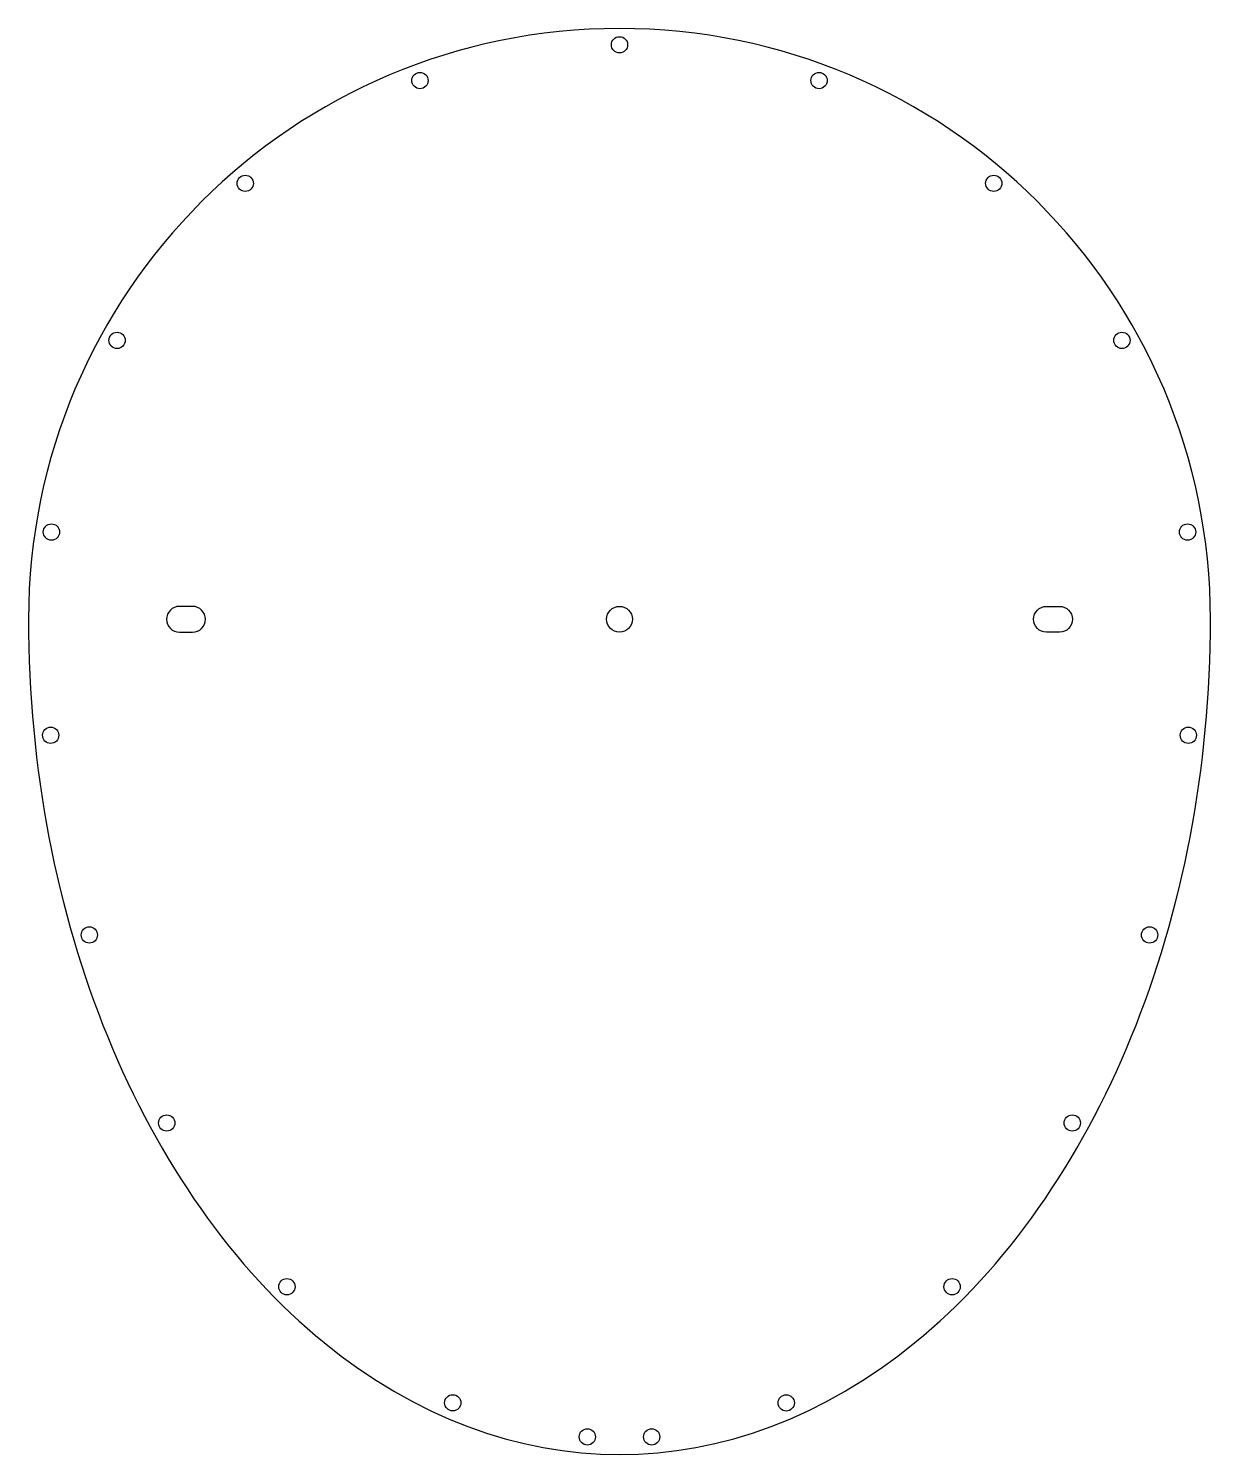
# Model space of a CAD drawing. Header units: millimetres. Extents: x -300 to -10, y -235 to 115.
import ezdxf

# ---------------------------------------------------------------- set-up
doc = ezdxf.new("R2010")
doc.units = ezdxf.units.MM
doc.layers.get('0').update_dxf_attribs({"linetype": 'CONTINUOUS'})

msp = doc.modelspace()

# ---------------------------------------------------------------- linework, layer by layer
for points in [[(-262.95, -32.93), (-259.77, -32.93, 1), (-259.77, -26.58), (-262.95, -26.58, 1)], [(-50.23, -32.93, -1), (-50.23, -26.58), (-47.05, -26.58, -1), (-47.05, -32.93)]]:
    msp.add_lwpolyline(points, format="xyb", close=True)
for centre, radius in [((-155, 111.25), 2), ((-203.96, 102.48), 2), ((-106.04, 102.48), 2), ((-246.83, 77.25), 2), ((-63.17, 77.25), 2), ((-278.27, 38.71), 2), ((-31.73, 38.71), 2), ((-294.37, -8.35), 2), ((-15.63, -8.35), 2), ((-155, -29.75), 3.17), ((-294.57, -58.22), 2), ((-15.43, -58.22), 2), ((-285.08, -107.24), 2), ((-24.93, -107.24), 2), ((-266.1, -153.39), 2), ((-43.9, -153.39), 2), ((-236.61, -193.57), 2), ((-73.39, -193.57), 2), ((-195.9, -222.07), 2), ((-114.1, -222.08), 2), ((-162.89, -230.43), 2), ((-147.11, -230.43), 2)]:
    msp.add_circle(centre, radius)
msp.add_arc((-155, -29.75), 145, 0, 180)
msp.add_ellipse((-155, -29.75), major_axis=(0, 205), ratio=0.707317, start_param=1.570796, end_param=4.712389)

doc.saveas('drawing.dxf')
